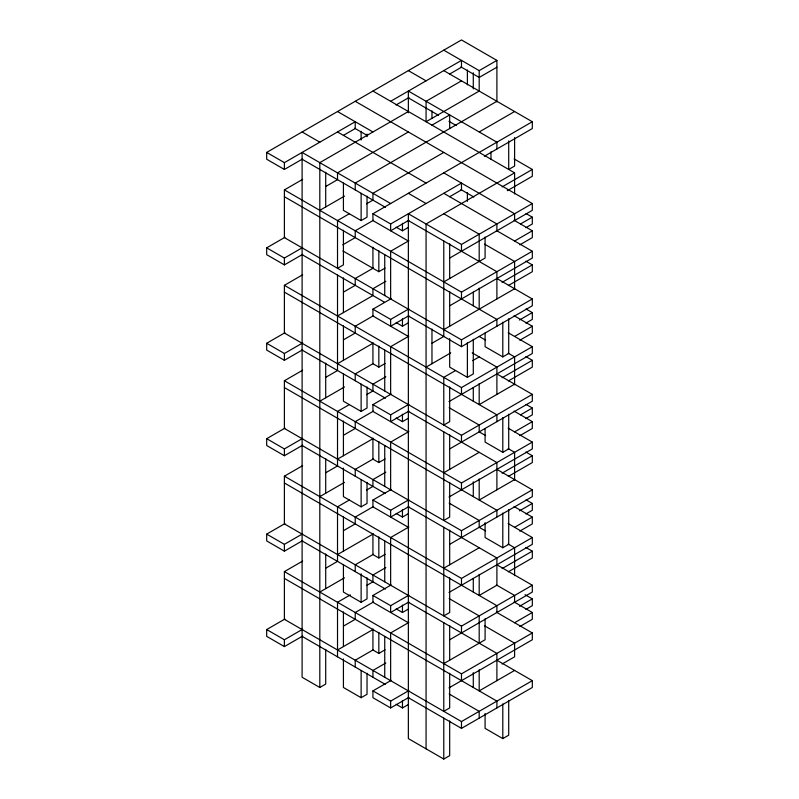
<?xml version="1.0" encoding="UTF-8"?>
<svg xmlns="http://www.w3.org/2000/svg" width="799" height="799" viewBox="0 0 799 799"><rect width="100%" height="100%" fill="white"/><g stroke="black" fill="none" stroke-linecap="round" stroke-linejoin="round"><path stroke-width="1.2" d="M302.641 158.921L284.394 169.458L266.686 159.231L266.686 152.419L461.482 39.95L496.898 60.394L496.898 101.912M266.686 152.419L284.394 162.636L355.225 121.738L355.225 128.559L343.42 135.371M390.641 101.293L461.482 60.394L461.482 67.216L449.677 74.027M396.014 105.009L408.888 97.578M408.359 111.52L319.81 162.636L319.81 687.48L325.712 684.074L325.712 649.377M461.482 80.849L426.067 101.293L426.067 121.748L479.19 91.066L479.19 70.622L443.775 50.177M479.19 70.622L496.898 60.394M408.359 316.005L461.482 346.676L532.314 305.777L532.314 298.966L461.482 339.855L284.394 237.613L284.394 189.902L302.641 179.366M496.898 67.216L479.19 77.443L460.943 66.906M408.359 131.965L337.518 172.864L337.518 179.675L325.712 186.497M431.969 125.153L449.677 114.926L449.677 128.559M496.898 101.293L355.225 183.091L355.225 189.902M319.81 210.357L344.499 196.105M302.641 254.352L284.394 264.878L266.686 254.661L266.686 247.84L284.933 237.303M443.775 152.419L372.933 193.308L372.933 200.13L366.501 203.845M479.19 131.965L514.606 111.52M349.323 213.762L337.518 220.574L337.518 268.284L343.42 264.878L343.42 230.182M266.686 247.84L284.394 258.067L302.641 247.53M343.42 183.091L343.42 210.357L361.128 220.574L367.031 217.168L367.031 196.105M408.359 241.028L372.933 220.574L372.933 213.762L532.314 121.738L532.314 128.559L484.394 156.224M373.473 220.264L355.225 230.801L355.225 237.613L342.731 244.834M449.677 448.918L532.314 401.208L532.314 394.386L461.482 435.285L284.394 333.043L284.394 285.333L302.641 274.796M372.933 213.762L390.641 223.98L461.482 183.091L461.482 189.902L449.677 196.724M408.888 220.264L390.641 230.801L390.641 223.98M396.204 227.196L402.456 230.801L408.359 227.395M514.606 193.927L514.606 172.864L426.067 223.98L426.067 748.823M408.888 240.719L390.641 251.246L390.641 298.966M502.112 186.896L532.314 169.458L532.314 176.269L507.315 190.701M373.473 267.975L355.225 278.511L355.225 285.333L343.42 292.144M342.881 250.936L378.836 271.7L385.088 268.084M302.641 349.772L284.394 360.309L266.686 350.082L266.686 343.27L284.933 332.734M385.817 281.298L372.933 288.739L372.933 295.55L337.518 316.005M449.677 720.938L449.677 755.644L443.775 759.05L408.359 738.606L408.359 213.762L461.482 244.434L532.314 203.535L532.314 210.347L449.677 258.067M266.686 343.27L284.394 353.488L302.641 342.961M408.359 336.449L372.933 316.005L372.933 309.183L391.18 298.646M520.509 223.98L532.314 217.168L532.314 223.98L525.872 227.705M373.473 315.695L355.225 326.222L355.225 333.043L343.42 339.855M443.775 281.917L485.093 258.067L485.093 236.993M514.606 241.028L532.314 230.801L532.314 237.613L519.819 244.834M449.677 544.339L532.314 496.628L532.314 489.817L461.482 530.706L284.394 428.464L284.394 380.753L302.641 370.227M372.933 309.183L390.641 319.41L408.888 308.873M408.888 315.695L390.641 326.222L390.641 319.41M337.518 363.715L372.933 343.27M396.204 322.616L402.456 326.222L408.359 322.816M284.394 189.902L461.482 292.144L532.314 251.246L532.314 258.067L449.677 305.777M325.712 377.348L337.518 370.536L337.518 275.106M408.888 336.139L390.641 346.676L390.641 394.386M502.112 282.327L532.314 264.878L532.314 271.7L508.354 285.533M373.473 363.405L355.225 373.942L355.225 380.753M319.81 401.208L344.499 386.956M372.933 342.651L372.933 363.715L378.836 367.121L385.088 363.515M443.775 329.637L514.606 288.739M302.641 445.203L284.394 455.73L266.686 445.512L266.686 438.691L284.933 428.154M431.969 343.27L443.775 336.449L443.775 241.018M385.817 376.728L372.933 384.159L372.933 390.981L366.501 394.696M349.323 404.614L337.518 411.425L337.518 465.957L325.712 472.778M266.686 438.691L284.394 448.918L302.641 438.381M426.067 367.121L450.746 352.868M343.42 373.942L343.42 401.208L361.128 411.425L367.031 408.019L367.031 386.956M408.359 431.879L372.933 411.425L372.933 404.614L391.18 394.077M519.44 320.029L532.314 312.599L532.314 319.41L525.872 323.126M373.473 411.115L355.225 421.652L355.225 428.464L343.42 435.285M455.58 370.526L443.775 377.348L443.775 425.058L449.677 421.652L449.677 386.956M472.748 360.619L479.19 356.893M514.606 336.449L532.314 326.222L532.314 333.043L519.819 340.254M449.677 639.769L532.314 592.059L532.314 585.238L461.482 626.136L284.394 523.894L284.394 476.184L302.641 465.647M372.933 404.614L390.641 414.831L408.888 404.304M408.888 411.115L390.641 421.652L390.641 414.831M449.677 338.616L449.677 367.121L467.385 377.348L473.288 373.942L473.288 339.235M485.093 333.043L485.093 346.676L502.801 356.893L508.703 353.488L508.703 318.791M337.518 459.145L372.933 438.691M396.204 418.047L402.456 421.652L408.359 418.247M284.394 285.333L461.482 387.575L532.314 346.676L532.314 353.488L448.978 401.607M408.888 431.57L390.641 442.097L390.641 489.817M502.112 377.747L532.314 360.309L532.314 367.121L508.354 380.953M373.473 458.836L355.225 469.363L355.225 476.184M319.81 496.628L344.499 482.376M372.933 438.072L372.933 459.145L378.836 462.551L385.088 458.936M514.606 384.159L479.19 404.614L479.19 383.54M302.641 540.623L284.394 551.16L266.686 540.933L266.686 534.122L284.933 523.585M385.817 472.149L372.933 479.59L372.933 486.401L366.501 490.127M349.323 500.034L337.518 506.856L337.518 561.387L325.712 568.199M266.686 534.122L284.394 544.339L302.641 533.812M343.42 468.124L343.42 496.628L361.128 506.856L367.031 503.45L367.031 482.376M408.359 527.3L372.933 506.856L372.933 500.034L391.18 489.507M520.509 414.841L532.314 408.019L532.314 414.841L525.872 418.556M373.473 506.546L355.225 517.073L355.225 523.894L343.42 530.706M443.775 472.768L479.19 452.324M514.606 431.879L532.314 421.652L532.314 428.464L519.819 435.685M408.359 697.707L461.482 728.378L532.314 687.48L532.314 680.668L461.482 721.557L284.394 619.325L284.394 571.605L302.641 561.078M372.933 500.034L390.641 510.261L408.888 499.725M408.888 506.546L390.641 517.073L390.641 510.261M485.093 428.464L485.093 442.097L502.801 452.324L508.703 448.918L508.703 414.212M337.518 554.566L372.933 534.122M396.204 513.467L402.456 517.073L408.359 513.667M284.394 380.753L461.482 482.996L532.314 442.097L532.314 448.918L448.978 497.028M408.888 526.99L390.641 537.527L390.641 585.238M502.112 473.178L532.314 455.73L532.314 462.551L508.354 476.384M373.473 554.256L355.225 564.793L355.225 571.605M319.81 592.059L344.499 577.807M372.933 533.502L372.933 554.566L378.836 557.972L385.088 554.366M514.606 479.59L479.19 500.034L479.19 478.971M302.641 636.054L284.394 646.581L266.686 636.364L266.686 629.542L284.933 619.015M385.817 567.58L372.933 575.01L372.933 581.832L366.501 585.547M350.401 594.846L337.518 602.276L337.518 656.808M266.686 629.542L284.394 639.769L302.641 629.232M343.42 564.793L343.42 592.059L361.128 602.276L367.031 598.87L367.031 577.807M408.359 622.731L372.933 602.276L372.933 595.465L391.18 584.928M519.44 510.881L532.314 503.45L532.314 510.261L525.872 513.977M373.473 601.967L355.225 612.503L355.225 619.315L343.42 626.136M443.775 568.199L479.19 547.754M514.606 527.3L532.314 517.073L532.314 523.894L519.819 531.115M372.933 595.465L390.641 605.692L408.888 595.155M408.888 601.967L390.641 612.503L390.641 605.692M485.093 522.656L485.093 537.527L502.801 547.754L508.703 544.339L508.703 509.642M337.518 649.996L372.933 629.542M396.204 608.898L402.456 612.503L408.359 609.098M284.394 476.184L461.482 578.426L532.314 537.527L532.314 544.339L448.978 592.459M408.888 622.421L390.641 632.948L390.641 680.668M502.112 568.598L532.314 551.16L532.314 557.972L508.354 571.804M373.473 649.687L355.225 660.214L355.225 667.035M372.933 628.923L372.933 649.996L378.836 653.402L385.088 649.797M385.817 663L372.933 670.441L372.933 677.252M343.42 658.975L343.42 687.48L361.128 697.707L367.031 694.301L367.031 673.227M408.888 697.397L390.641 707.934L372.933 697.707L372.933 690.885L391.18 680.358M519.44 606.311L532.314 598.87L532.314 605.692L525.872 609.407M443.775 663.619L485.093 639.769L485.093 618.696M514.606 622.731L532.314 612.503L532.314 619.315L519.819 626.536M372.933 690.885L390.641 701.113L408.888 690.576M396.204 704.319L402.456 707.934L408.359 704.518M284.394 571.605L461.482 673.847L532.314 632.948L532.314 639.769L448.978 687.879M502.112 664.029L514.606 656.808L514.606 643.175L484.554 625.827M514.606 670.441L479.19 690.885L479.19 669.822M485.093 713.507L485.093 728.378L502.801 738.606L508.703 735.19L508.703 700.493M443.775 70.622L532.314 121.738M408.359 70.622L426.067 80.849M408.359 97.887L438.561 115.326M448.978 121.338L456.269 125.553M514.067 158.921L532.314 169.458M372.933 91.066L514.606 172.864M355.225 101.293L532.314 203.535M526.062 213.563L532.314 217.168M337.518 111.52L372.933 131.965M443.775 172.864L514.606 213.762L514.606 220.574M354.696 128.249L367.57 135.68M460.943 189.593L473.827 197.033M514.067 220.264L532.314 230.801M337.518 131.965L426.067 183.091M443.775 193.308L496.898 223.98L496.898 230.801M496.359 230.492L532.314 251.246M302.102 131.965L319.81 142.192M408.359 193.308L426.067 203.535M443.775 213.762L479.19 234.207L479.19 261.473M525.872 261.163L532.314 264.878M484.554 244.124L514.606 261.473L514.606 289.358M390.641 203.535L302.102 152.419L302.102 677.262L319.81 687.48M302.102 159.231L385.438 207.34M408.359 220.574L496.898 271.7L496.898 298.966M496.898 278.511L532.314 298.966M526.062 308.983L532.314 312.599M514.067 315.695L532.314 326.222M284.394 196.724L496.898 319.41L496.898 326.222M508.164 332.734L532.314 346.676M525.872 356.594L532.314 360.309M479.19 336.449L485.632 340.164M508.164 353.178L514.606 356.893L514.606 384.778M302.102 254.661L384.399 302.172M472.209 352.868L496.898 367.121L496.898 394.386M496.898 373.942L532.314 394.386M526.062 404.414L532.314 408.019M514.067 411.115L532.314 421.652M284.394 292.144L496.898 414.831L496.898 421.652M508.164 428.154L532.314 442.097M449.138 407.71L479.19 425.058L479.19 431.879L485.632 435.595M525.872 452.014L532.314 455.73M508.164 448.609L514.606 452.324L514.606 480.209M302.102 350.082L385.438 398.192M408.359 411.425L496.898 462.551L496.898 489.817M496.898 469.363L532.314 489.817M526.062 499.834L532.314 503.45M514.067 506.546L532.314 517.073M284.394 387.575L496.898 510.261L496.898 517.073M508.164 523.585L532.314 537.527M449.138 503.13L479.19 520.489L479.19 527.3L485.632 531.015M525.872 547.445L532.314 551.16M508.164 544.029L514.606 547.754L514.606 575.64M302.102 445.512L385.438 493.622M408.359 506.856L496.898 557.972L496.898 585.238L479.19 595.465L479.19 574.391M496.898 564.793L532.314 585.238M525.023 594.666L532.314 598.87M496.359 584.928L514.606 595.465L514.606 602.276M514.067 601.967L532.314 612.503M284.394 482.996L496.898 605.692L496.898 612.503M496.359 612.194L532.314 632.948M449.138 598.561L479.19 615.909L479.19 643.175M302.102 540.933L385.438 589.053M408.359 602.276L496.898 653.402L496.898 680.668M496.898 660.214L532.314 680.668M284.394 578.426L496.898 701.113L496.898 707.934M449.138 693.991L479.19 711.34L479.19 718.151M302.102 636.364L385.438 684.473M514.606 137.548L514.606 166.052L508.703 169.458L508.703 140.954M502.801 322.197L502.801 356.893M502.801 417.627L502.801 452.324M502.801 513.048L502.801 547.754M502.801 703.899L502.801 738.606M496.898 149.004L496.898 142.192L408.359 91.066L408.359 112.759M490.995 151.8L490.995 159.231M479.19 288.119L479.19 309.183M473.288 72.789L473.288 88.899M473.288 292.144L473.288 305.777M473.288 387.575L473.288 401.208M473.288 481.757L473.288 496.628M473.288 578.426L473.288 592.059M473.288 672.608L473.288 687.48M467.385 70.002L467.385 84.874M467.385 192.689L467.385 201.368M467.385 342.641L467.385 377.348M461.482 244.434L461.482 251.246M461.482 292.144L461.482 298.956M461.482 339.855L461.482 346.676M461.482 387.575L461.482 394.386M461.482 435.285L461.482 442.097M461.482 482.996L461.482 489.817M461.482 530.706L461.482 537.527M461.482 578.426L461.482 585.238M461.482 626.136L461.482 632.948M461.482 673.847L461.482 680.668M461.482 721.557L461.482 728.378M449.677 243.815L449.677 278.511M449.677 291.525L449.677 326.222M449.677 434.666L449.677 469.363M449.677 482.376L449.677 517.073L443.775 520.489L443.775 431.879M449.677 530.087L449.677 564.793M449.677 577.807L449.677 612.503L443.775 615.909L443.775 527.3M449.677 625.517L449.677 660.214M449.677 673.227L449.677 707.934L443.775 711.34L443.775 622.731M443.775 718.151L443.775 759.05M431.969 110.901L431.969 118.332M431.969 329.018L431.969 363.715M402.456 223.36L402.456 230.801M402.456 318.791L402.456 326.222M402.456 414.212L402.456 421.652M402.456 509.642L402.456 517.073M402.456 605.073L402.456 612.503M402.456 700.493L402.456 707.934M390.641 701.113L390.641 707.934M384.738 254.651L384.738 295.55M384.738 350.082L384.738 390.981M384.738 445.512L384.738 486.401M384.738 540.933L384.738 581.832M384.738 636.364L384.738 677.252M378.836 250.626L378.836 271.7M378.836 346.057L378.836 367.121M378.836 441.477L378.836 462.551M378.836 536.908L378.836 557.972M378.836 632.329L378.836 653.402M372.933 247.221L372.933 268.284M367.031 134.132L367.031 136.619M361.128 131.346L361.128 140.025M361.128 193.308L361.128 220.574M361.128 384.159L361.128 411.425M361.128 479.59L361.128 506.856M361.128 573.772L361.128 602.276M361.128 670.441L361.128 697.707M343.42 277.892L343.42 312.589M343.42 325.602L343.42 360.309M343.42 421.033L343.42 455.73M343.42 516.454L343.42 551.16M343.42 611.884L343.42 646.581M325.712 172.244L325.712 206.941M325.712 363.096L325.712 397.792M325.712 458.526L325.712 493.223M325.712 553.947L325.712 588.643M284.394 162.636L284.394 169.458M284.394 258.067L284.394 264.878M284.394 353.488L284.394 360.309M284.394 448.918L284.394 455.73M284.394 544.339L284.394 551.16M284.394 639.769L284.394 646.581"/></g></svg>
